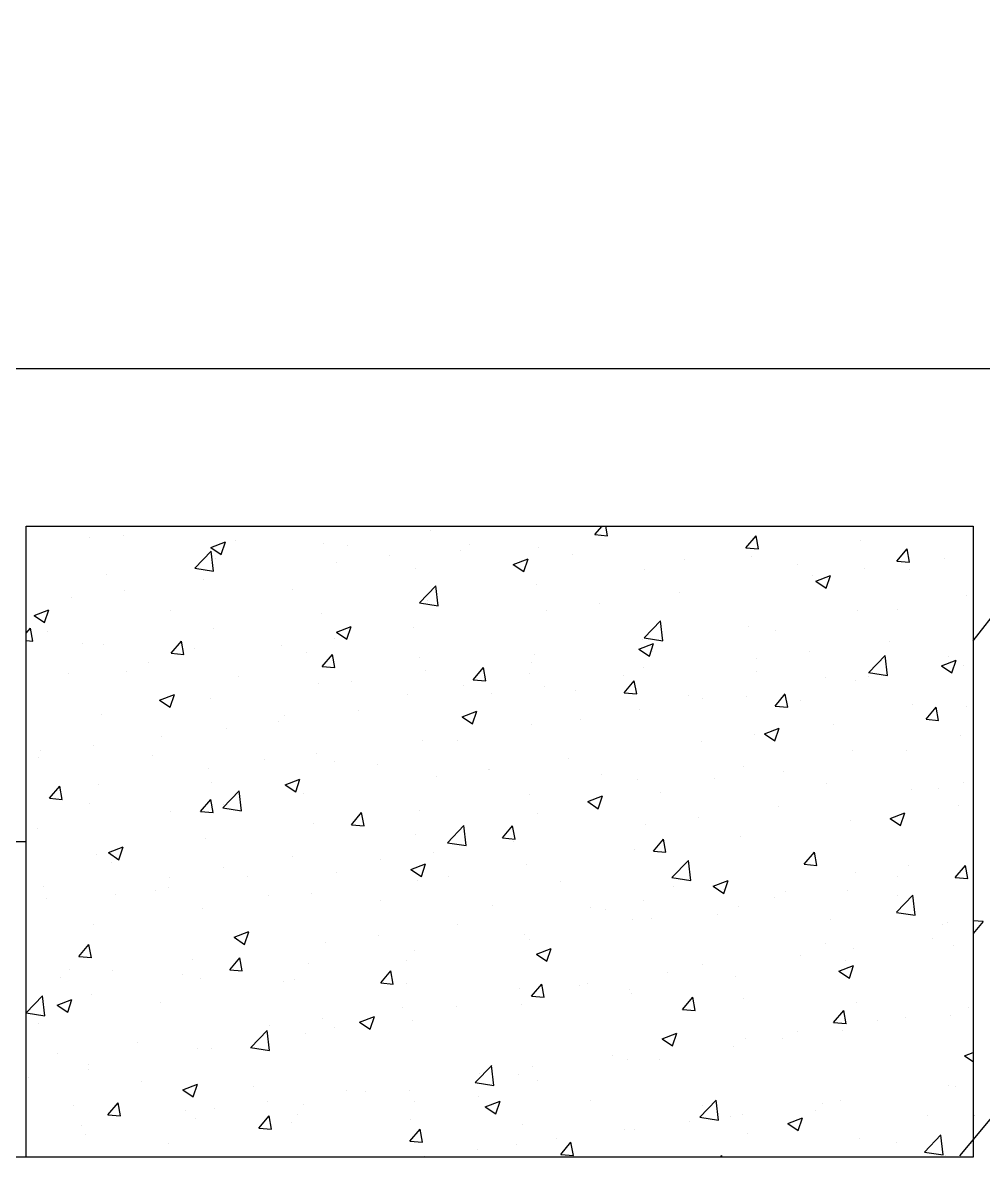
# Model space of a CAD drawing. Header units: millimetres. Extents: x 331487 to 517269, y 198509 to 399936.
# Drawn here: x 440923 to 441379, y 308609 to 309148 of the extents above; entities that cross this region are included whole.
import ezdxf

# ---------------------------------------------------------------- set-up
doc = ezdxf.new("R2010")
doc.units = ezdxf.units.MM
doc.header["$MEASUREMENT"] = 0
doc.layers.add('COLUMN', color=6, linetype='Continuous')
doc.layers.add('FOOTING', color=5, linetype='Continuous')

msp = doc.modelspace()

# ---------------------------------------------------------------- linework, layer by layer
at = {"layer": 'COLUMN'}
for p, q in [((440924.35, 308908.51), (441374.35, 308908.51)), ((440924.35, 308608.51), (440924.35, 308908.51)), ((440924.35, 308908.51), (441374.35, 308908.51)), ((440924.35, 308608.51), (440924.35, 308908.51)), ((441374.35, 308908.51), (441374.35, 308608.51)), ((441374.35, 308908.51), (441374.35, 308608.51)), ((440924.35, 308758.51), (439479.32, 308758.51)), ((440924.35, 308608.51), (439479.32, 308608.51)), ((441374.35, 308608.51), (440924.35, 308608.51)), ((441374.35, 308608.51), (440924.35, 308608.51))]:
    msp.add_line(p, q, dxfattribs=at)
at = {"layer": 'COLUMN', "color": 2, "linetype": 'Continuous'}
for p, q in [((441194.62, 308904.49), (441197.99, 308908.51)), ((441194.62, 308904.49), (441197.99, 308908.51)), ((441200.59, 308903.96), (441199.75, 308908.51)), ((441200.59, 308903.96), (441199.75, 308908.51)), ((440954.6, 308903.35), (440954.6, 308903.35)), ((440954.6, 308903.35), (440954.6, 308903.35)), ((440970.38, 308903.86), (440970.38, 308903.86)), ((440970.38, 308903.86), (440970.38, 308903.86)), ((441116.28, 308906.57), (441116.28, 308906.57)), ((441116.28, 308906.57), (441116.28, 308906.57)), ((441194.62, 308904.49), (441200.59, 308903.97)), ((441194.62, 308904.49), (441200.59, 308903.97)), ((441198.02, 308907.92), (441198.02, 308907.92)), ((441198.02, 308907.92), (441198.02, 308907.92)), ((441226.07, 308908.39), (441226.07, 308908.39)), ((441226.07, 308908.39), (441226.07, 308908.39)), ((441266.34, 308898.22), (441271.16, 308903.96)), ((441266.34, 308898.22), (441271.16, 308903.96)), ((441272.32, 308897.69), (441271.16, 308903.96)), ((441272.32, 308897.69), (441271.16, 308903.96)), ((441012.09, 308898.38), (441019.09, 308901.07)), ((441012.09, 308898.38), (441019.09, 308901.07)), ((441012.09, 308898.38), (441017.06, 308895.02)), ((441012.09, 308898.38), (441017.06, 308895.02)), ((441017.06, 308895.02), (441019.08, 308901.07)), ((441017.06, 308895.02), (441019.08, 308901.07)), ((441023.76, 308901.61), (441023.76, 308901.61)), ((441023.76, 308901.61), (441023.76, 308901.61)), ((441065.77, 308900.16), (441065.77, 308900.16)), ((441065.77, 308900.16), (441065.77, 308900.16)), ((441077.14, 308899.35), (441077.14, 308899.35)), ((441077.14, 308899.35), (441077.14, 308899.35)), ((441134.87, 308899.61), (441134.87, 308899.61)), ((441134.87, 308899.61), (441134.87, 308899.61)), ((441167.75, 308898.38), (441167.75, 308898.38)), ((441167.75, 308898.38), (441167.75, 308898.38)), ((441266.34, 308898.22), (441272.32, 308897.7)), ((441266.34, 308898.22), (441272.32, 308897.7)), ((441320.8, 308901.71), (441320.8, 308901.71)), ((441320.8, 308901.71), (441320.8, 308901.71)), ((441338.07, 308891.94), (441342.89, 308897.69)), ((441338.07, 308891.94), (441342.89, 308897.69)), ((441344.04, 308891.41), (441342.89, 308897.68)), ((441344.04, 308891.41), (441342.89, 308897.68)), ((441004.51, 308888.59), (441012.3, 308896.71)), ((441004.51, 308888.59), (441012.3, 308896.71)), ((441013.38, 308887.19), (441012.28, 308896.69)), ((441013.38, 308887.19), (441012.28, 308896.69)), ((441014.43, 308893.12), (441014.43, 308893.12)), ((441014.43, 308893.12), (441014.43, 308893.12)), ((441096.99, 308894.62), (441096.99, 308894.62)), ((441096.99, 308894.62), (441096.99, 308894.62)), ((441130.52, 308897.1), (441130.52, 308897.1)), ((441130.52, 308897.1), (441130.52, 308897.1)), ((441155.8, 308890.37), (441162.8, 308893.06)), ((441155.8, 308890.37), (441162.8, 308893.06)), ((441160.77, 308887.01), (441162.8, 308893.06)), ((441160.77, 308887.01), (441162.8, 308893.06)), ((441183.91, 308894.84), (441183.91, 308894.84)), ((441183.91, 308894.84), (441183.91, 308894.84)), ((441237.29, 308892.58), (441237.29, 308892.58)), ((441237.29, 308892.58), (441237.29, 308892.58)), ((441268.86, 308894.22), (441268.86, 308894.22)), ((441268.86, 308894.22), (441268.86, 308894.22)), ((441360.68, 308893.36), (441360.68, 308893.36)), ((441360.68, 308893.36), (441360.68, 308893.36)), ((441004.49, 308888.57), (441013.38, 308887.19)), ((441004.49, 308888.57), (441013.38, 308887.19)), ((441071.96, 308891.33), (441071.96, 308891.33)), ((441071.96, 308891.33), (441071.96, 308891.33)), ((441109.43, 308888.37), (441109.43, 308888.37)), ((441109.43, 308888.37), (441109.43, 308888.37)), ((441155.8, 308890.37), (441160.77, 308887.02)), ((441155.8, 308890.37), (441160.77, 308887.02)), ((441218.35, 308887.82), (441218.35, 308887.82)), ((441218.35, 308887.82), (441218.35, 308887.82)), ((441290.67, 308890.33), (441290.67, 308890.33)), ((441290.67, 308890.33), (441290.67, 308890.33)), ((441322.81, 308888.38), (441322.81, 308888.38)), ((441322.81, 308888.38), (441322.81, 308888.38)), ((441338.07, 308891.94), (441344.05, 308891.42)), ((441338.07, 308891.94), (441344.05, 308891.42)), ((441344.05, 308888.07), (441344.05, 308888.07)), ((441344.05, 308888.07), (441344.05, 308888.07)), ((440962.49, 308885.63), (440962.49, 308885.63)), ((440962.49, 308885.63), (440962.49, 308885.63)), ((441008.8, 308883.01), (441008.8, 308883.01)), ((441008.8, 308883.01), (441008.8, 308883.01)), ((441297.78, 308885.08), (441297.78, 308885.08)), ((441297.78, 308885.08), (441297.78, 308885.08)), ((441299.51, 308882.36), (441306.51, 308885.05)), ((441299.51, 308882.36), (441306.51, 308885.05)), ((441299.51, 308882.36), (441304.49, 308879.01)), ((441299.51, 308882.36), (441304.49, 308879.01)), ((441304.48, 308879.01), (441306.51, 308885.05)), ((441304.48, 308879.01), (441306.51, 308885.05)), ((440970.93, 308878.03), (440970.93, 308878.03)), ((440970.93, 308878.03), (440970.93, 308878.03)), ((441051.11, 308878.36), (441051.11, 308878.36)), ((441051.11, 308878.36), (441051.11, 308878.36)), ((441111.23, 308872.04), (441119.02, 308880.15)), ((441111.23, 308872.04), (441119.02, 308880.15)), ((441120.11, 308870.64), (441119, 308880.14)), ((441120.11, 308870.64), (441119, 308880.14)), ((441167.01, 308880.77), (441167.01, 308880.77)), ((441167.01, 308880.77), (441167.01, 308880.77)), ((441234.62, 308876.77), (441234.62, 308876.77)), ((441234.62, 308876.77), (441234.62, 308876.77)), ((440945.9, 308874.73), (440945.9, 308874.73)), ((440945.9, 308874.73), (440945.9, 308874.73)), ((441111.21, 308872.02), (441120.11, 308870.64)), ((441111.21, 308872.02), (441120.11, 308870.64)), ((441115.07, 308873.28), (441115.07, 308873.28)), ((441115.07, 308873.28), (441115.07, 308873.28)), ((441196.75, 308871.78), (441196.75, 308871.78)), ((441196.75, 308871.78), (441196.75, 308871.78)), ((441370.93, 308875.47), (441370.93, 308875.47)), ((441370.93, 308875.47), (441370.93, 308875.47)), ((440928.06, 308866.13), (440935.07, 308868.81)), ((440928.06, 308866.13), (440935.07, 308868.81)), ((440928.06, 308866.13), (440933.04, 308862.77)), ((440928.06, 308866.13), (440933.04, 308862.77)), ((440933.03, 308862.77), (440935.06, 308868.81)), ((440933.03, 308862.77), (440935.06, 308868.81)), ((440992.79, 308868.35), (440992.79, 308868.35)), ((440992.79, 308868.35), (440992.79, 308868.35)), ((441064.56, 308866.87), (441064.56, 308866.87)), ((441064.56, 308866.87), (441064.56, 308866.87)), ((441171.71, 308868.48), (441171.71, 308868.48)), ((441171.71, 308868.48), (441171.71, 308868.48)), ((441319.58, 308868.43), (441319.58, 308868.43)), ((441319.58, 308868.43), (441319.58, 308868.43)), ((441338.57, 308868.75), (441338.57, 308868.75)), ((441338.57, 308868.75), (441338.57, 308868.75)), ((440924.35, 308857.67), (440926.41, 308860.12)), ((440924.35, 308857.67), (440926.41, 308860.12)), ((440927.56, 308853.85), (440926.41, 308860.11)), ((440927.56, 308853.85), (440926.41, 308860.11)), ((441071.78, 308858.12), (441078.78, 308860.81)), ((441071.78, 308858.12), (441078.78, 308860.81)), ((441076.75, 308854.76), (441078.77, 308860.8)), ((441076.75, 308854.76), (441078.77, 308860.8)), ((441108.56, 308860.17), (441108.56, 308860.17)), ((441108.56, 308860.17), (441108.56, 308860.17)), ((441217.95, 308855.48), (441225.74, 308863.6)), ((441217.95, 308855.48), (441225.74, 308863.6)), ((441226.83, 308854.09), (441225.73, 308863.59)), ((441226.83, 308854.09), (441225.73, 308863.59)), ((441267.64, 308860.93), (441267.64, 308860.93)), ((441267.64, 308860.93), (441267.64, 308860.93)), ((440934.47, 308858.34), (440934.47, 308858.34)), ((440934.47, 308858.34), (440934.47, 308858.34)), ((441013.21, 308859.83), (441013.21, 308859.83)), ((441013.21, 308859.83), (441013.21, 308859.83)), ((441070.69, 308855.18), (441070.69, 308855.18)), ((441070.69, 308855.18), (441070.69, 308855.18)), ((441071.78, 308858.12), (441076.75, 308854.76)), ((441071.78, 308858.12), (441076.75, 308854.76)), ((441217.13, 308854.53), (441217.13, 308854.53)), ((441217.13, 308854.53), (441217.13, 308854.53)), ((441217.94, 308855.47), (441226.83, 308854.09)), ((441217.94, 308855.47), (441226.83, 308854.09)), ((441280.26, 308858.74), (441280.26, 308858.74)), ((441280.26, 308858.74), (441280.26, 308858.74)), ((440924.35, 308854.14), (440927.57, 308853.85)), ((440924.35, 308854.14), (440927.57, 308853.85)), ((440950.9, 308852.76), (440950.9, 308852.76)), ((440950.9, 308852.76), (440950.9, 308852.76)), ((440961.27, 308852.34), (440961.27, 308852.34)), ((440961.27, 308852.34), (440961.27, 308852.34)), ((440993.31, 308848.1), (440998.13, 308853.85)), ((440993.31, 308848.1), (440998.13, 308853.85)), ((440999.29, 308847.57), (440998.13, 308853.84)), ((440999.29, 308847.57), (440998.13, 308853.84)), ((441004.29, 308850.51), (441004.29, 308850.51)), ((441004.29, 308850.51), (441004.29, 308850.51)), ((441045.65, 308851.89), (441045.65, 308851.89)), ((441045.65, 308851.89), (441045.65, 308851.89)), ((441215.49, 308850.11), (441222.49, 308852.8)), ((441215.49, 308850.11), (441222.49, 308852.8)), ((441215.49, 308850.11), (441220.46, 308846.75)), ((441215.49, 308850.11), (441220.46, 308846.75)), ((441220.46, 308846.75), (441222.49, 308852.8)), ((441220.46, 308846.75), (441222.49, 308852.8)), ((441334.38, 308853.92), (441334.38, 308853.92)), ((441334.38, 308853.92), (441334.38, 308853.92)), ((440993.31, 308848.1), (440999.29, 308847.58)), ((440993.31, 308848.1), (440999.29, 308847.58)), ((441057.67, 308848.25), (441057.67, 308848.25)), ((441057.67, 308848.25), (441057.67, 308848.25)), ((441065.04, 308841.83), (441069.86, 308847.57)), ((441065.04, 308841.83), (441069.86, 308847.57)), ((441071.01, 308841.3), (441069.86, 308847.56)), ((441071.01, 308841.3), (441069.86, 308847.56)), ((441111.05, 308846), (441111.05, 308846)), ((441111.05, 308846), (441111.05, 308846)), ((441164.43, 308843.74), (441164.43, 308843.74)), ((441164.43, 308843.74), (441164.43, 308843.74)), ((441165.79, 308847.48), (441165.79, 308847.48)), ((441165.79, 308847.48), (441165.79, 308847.48)), ((441221.94, 308848.73), (441221.94, 308848.73)), ((441221.94, 308848.73), (441221.94, 308848.73)), ((441271.47, 308845.64), (441271.47, 308845.64)), ((441271.47, 308845.64), (441271.47, 308845.64)), ((441296.5, 308848.93), (441296.5, 308848.93)), ((441296.5, 308848.93), (441296.5, 308848.93)), ((441324.68, 308838.93), (441332.47, 308847.05)), ((441324.68, 308838.93), (441332.47, 308847.05)), ((441333.56, 308837.54), (441332.45, 308847.03)), ((441333.56, 308837.54), (441332.45, 308847.03)), ((441359.2, 308842.1), (441366.2, 308844.79)), ((441359.2, 308842.1), (441366.2, 308844.79)), ((441362.54, 308846.79), (441362.54, 308846.79)), ((441362.54, 308846.79), (441362.54, 308846.79)), ((441364.17, 308838.74), (441366.2, 308844.79)), ((441364.17, 308838.74), (441366.2, 308844.79)), ((440944.62, 308838.59), (440944.62, 308838.59)), ((440944.62, 308838.59), (440944.62, 308838.59)), ((440971.99, 308839.33), (440971.99, 308839.33)), ((440971.99, 308839.33), (440971.99, 308839.33)), ((440982.5, 308843.57), (440982.5, 308843.57)), ((440982.5, 308843.57), (440982.5, 308843.57)), ((441065.04, 308841.83), (441071.02, 308841.3)), ((441065.04, 308841.83), (441071.02, 308841.3)), ((441113.85, 308839.99), (441113.85, 308839.99)), ((441113.85, 308839.99), (441113.85, 308839.99)), ((441136.77, 308835.55), (441141.59, 308841.3)), ((441136.77, 308835.55), (441141.59, 308841.3)), ((441142.74, 308835.02), (441141.58, 308841.29)), ((441142.74, 308835.02), (441141.58, 308841.29)), ((441163.62, 308838.72), (441163.62, 308838.72)), ((441163.62, 308838.72), (441163.62, 308838.72)), ((441217.82, 308841.48), (441217.82, 308841.48)), ((441217.82, 308841.48), (441217.82, 308841.48)), ((441271.2, 308839.23), (441271.2, 308839.23)), ((441271.2, 308839.23), (441271.2, 308839.23)), ((441324.66, 308838.92), (441333.56, 308837.54)), ((441324.66, 308838.92), (441333.56, 308837.54)), ((441359.2, 308842.1), (441364.18, 308838.75)), ((441359.2, 308842.1), (441364.18, 308838.75)), ((441369.71, 308842.18), (441369.71, 308842.18)), ((441369.71, 308842.18), (441369.71, 308842.18)), ((441025.37, 308837.07), (441025.37, 308837.07)), ((441025.37, 308837.07), (441025.37, 308837.07)), ((441063.34, 308833.59), (441063.34, 308833.59)), ((441063.34, 308833.59), (441063.34, 308833.59)), ((441078.75, 308834.82), (441078.75, 308834.82)), ((441078.75, 308834.82), (441078.75, 308834.82)), ((441136.77, 308835.55), (441142.74, 308835.03)), ((441136.77, 308835.55), (441142.74, 308835.03)), ((441208.31, 308837.32), (441208.31, 308837.32)), ((441208.31, 308837.32), (441208.31, 308837.32)), ((441208.49, 308829.28), (441213.31, 308835.02)), ((441208.49, 308829.28), (441213.31, 308835.02)), ((441214.47, 308828.75), (441213.31, 308835.01)), ((441214.47, 308828.75), (441213.31, 308835.01)), ((441304.22, 308836.78), (441304.22, 308836.78)), ((441304.22, 308836.78), (441304.22, 308836.78)), ((441318.37, 308835.14), (441318.37, 308835.14)), ((441318.37, 308835.14), (441318.37, 308835.14)), ((441324.58, 308836.97), (441324.58, 308836.97)), ((441324.58, 308836.97), (441324.58, 308836.97)), ((440987.75, 308825.86), (440994.76, 308828.55)), ((440987.75, 308825.86), (440994.76, 308828.55)), ((440992.73, 308822.51), (440994.75, 308828.55)), ((440992.73, 308822.51), (440994.75, 308828.55)), ((441105.3, 308828.71), (441105.3, 308828.71)), ((441105.3, 308828.71), (441105.3, 308828.71)), ((441132.14, 308832.56), (441132.14, 308832.56)), ((441132.14, 308832.56), (441132.14, 308832.56)), ((441145.41, 308829.04), (441145.41, 308829.04)), ((441145.41, 308829.04), (441145.41, 308829.04)), ((441170.44, 308832.34), (441170.44, 308832.34)), ((441170.44, 308832.34), (441170.44, 308832.34)), ((441185.52, 308830.31), (441185.52, 308830.31)), ((441185.52, 308830.31), (441185.52, 308830.31)), ((441208.49, 308829.28), (441214.47, 308828.75)), ((441208.49, 308829.28), (441214.47, 308828.75)), ((441238.9, 308828.05), (441238.9, 308828.05)), ((441238.9, 308828.05), (441238.9, 308828.05)), ((441266.43, 308827.64), (441266.43, 308827.64)), ((441266.43, 308827.64), (441266.43, 308827.64)), ((441280.22, 308823), (441285.04, 308828.75)), ((441280.22, 308823), (441285.04, 308828.75)), ((441286.19, 308822.47), (441285.04, 308828.74)), ((441286.19, 308822.47), (441285.04, 308828.74)), ((440987.75, 308825.86), (440992.73, 308822.51)), ((440987.75, 308825.86), (440992.73, 308822.51)), ((441012, 308826.54), (441012, 308826.54)), ((441012, 308826.54), (441012, 308826.54)), ((441245.9, 308826.77), (441245.9, 308826.77)), ((441245.9, 308826.77), (441245.9, 308826.77)), ((441280.22, 308823), (441286.2, 308822.48)), ((441280.22, 308823), (441286.2, 308822.48)), ((441292.28, 308825.8), (441292.28, 308825.8)), ((441292.28, 308825.8), (441292.28, 308825.8)), ((441345.66, 308823.54), (441345.66, 308823.54)), ((441345.66, 308823.54), (441345.66, 308823.54)), ((441351.94, 308816.73), (441356.76, 308822.47)), ((441351.94, 308816.73), (441356.76, 308822.47)), ((441357.92, 308816.2), (441356.76, 308822.46)), ((441357.92, 308816.2), (441356.76, 308822.46)), ((441371.22, 308822.79), (441371.22, 308822.79)), ((441371.22, 308822.79), (441371.22, 308822.79)), ((440960.06, 308819.05), (440960.06, 308819.05)), ((440960.06, 308819.05), (440960.06, 308819.05)), ((441046.98, 308818.7), (441046.98, 308818.7)), ((441046.98, 308818.7), (441046.98, 308818.7)), ((441082.25, 308820.73), (441082.25, 308820.73)), ((441082.25, 308820.73), (441082.25, 308820.73)), ((441131.47, 308817.86), (441138.47, 308820.54)), ((441131.47, 308817.86), (441138.47, 308820.54)), ((441131.47, 308817.86), (441136.44, 308814.5)), ((441131.47, 308817.86), (441136.44, 308814.5)), ((441136.44, 308814.5), (441138.47, 308820.54)), ((441136.44, 308814.5), (441138.47, 308820.54)), ((441187.58, 308816.76), (441187.58, 308816.76)), ((441187.58, 308816.76), (441187.58, 308816.76)), ((441215.92, 308821.24), (441215.92, 308821.24)), ((441215.92, 308821.24), (441215.92, 308821.24)), ((441351.94, 308816.73), (441357.92, 308816.2)), ((441351.94, 308816.73), (441357.92, 308816.2)), ((441019.34, 308812.45), (441019.34, 308812.45)), ((441019.34, 308812.45), (441019.34, 308812.45)), ((441044.38, 308815.74), (441044.38, 308815.74)), ((441044.38, 308815.74), (441044.38, 308815.74)), ((441164.57, 308814.2), (441164.57, 308814.2)), ((441164.57, 308814.2), (441164.57, 308814.2)), ((441275.18, 308809.85), (441282.18, 308812.53)), ((441275.18, 308809.85), (441282.18, 308812.53)), ((441280.15, 308806.49), (441282.18, 308812.53)), ((441280.15, 308806.49), (441282.18, 308812.53)), ((441308.07, 308814.48), (441308.07, 308814.48)), ((441308.07, 308814.48), (441308.07, 308814.48)), ((440988.66, 308808.69), (440988.66, 308808.69)), ((440988.66, 308808.69), (440988.66, 308808.69)), ((441112.63, 308806.7), (441112.63, 308806.7)), ((441112.63, 308806.7), (441112.63, 308806.7)), ((441129.26, 308806.75), (441129.26, 308806.75)), ((441129.26, 308806.75), (441129.26, 308806.75)), ((441245.16, 308806.2), (441245.16, 308806.2)), ((441245.16, 308806.2), (441245.16, 308806.2)), ((441270.2, 308809.49), (441270.2, 308809.49)), ((441270.2, 308809.49), (441270.2, 308809.49)), ((441275.18, 308809.85), (441280.16, 308806.49)), ((441275.18, 308809.85), (441280.16, 308806.49)), ((441368.49, 308808.89), (441368.49, 308808.89)), ((441368.49, 308808.89), (441368.49, 308808.89)), ((440931.01, 308801.93), (440931.01, 308801.93)), ((440931.01, 308801.93), (440931.01, 308801.93)), ((440956.19, 308804.13), (440956.19, 308804.13)), ((440956.19, 308804.13), (440956.19, 308804.13)), ((441317.15, 308801.85), (441317.15, 308801.85)), ((441317.15, 308801.85), (441317.15, 308801.85)), ((441342.41, 308801.79), (441342.41, 308801.79)), ((441342.41, 308801.79), (441342.41, 308801.79)), ((441374.65, 308804.81), (441374.65, 308804.81)), ((440930.34, 308798.68), (440930.34, 308798.68)), ((440930.34, 308798.68), (440930.34, 308798.68)), ((440984.39, 308799.68), (440984.39, 308799.68)), ((440984.39, 308799.68), (440984.39, 308799.68)), ((441037.77, 308797.42), (441037.77, 308797.42)), ((441037.77, 308797.42), (441037.77, 308797.42)), ((441062.12, 308800.3), (441062.12, 308800.3)), ((441062.12, 308800.3), (441062.12, 308800.3)), ((441070.94, 308796.74), (441070.94, 308796.74)), ((441070.94, 308796.74), (441070.94, 308796.74)), ((441091.16, 308795.16), (441091.16, 308795.16)), ((441091.16, 308795.16), (441091.16, 308795.16)), ((441182.01, 308797.88), (441182.01, 308797.88)), ((441182.01, 308797.88), (441182.01, 308797.88)), ((441010.78, 308793.25), (441010.78, 308793.25)), ((441010.78, 308793.25), (441010.78, 308793.25)), ((441144.13, 308792.9), (441144.13, 308792.9)), ((441144.13, 308792.9), (441144.13, 308792.9)), ((441144.54, 308792.91), (441144.54, 308792.91)), ((441144.54, 308792.91), (441144.54, 308792.91)), ((441197.92, 308790.65), (441197.92, 308790.65)), ((441197.92, 308790.65), (441197.92, 308790.65)), ((441265.21, 308794.35), (441265.21, 308794.35)), ((441265.21, 308794.35), (441265.21, 308794.35)), ((441284.09, 308791.78), (441284.09, 308791.78)), ((441284.09, 308791.78), (441284.09, 308791.78)), ((440935.46, 308779.16), (440940.28, 308784.9)), ((440935.46, 308779.16), (440940.28, 308784.9)), ((440941.44, 308778.63), (440940.28, 308784.9)), ((440941.44, 308778.63), (440940.28, 308784.9)), ((440958.84, 308785.76), (440958.84, 308785.76)), ((440958.84, 308785.76), (440958.84, 308785.76)), ((441012.62, 308786.73), (441012.62, 308786.73)), ((441012.62, 308786.73), (441012.62, 308786.73)), ((441047.45, 308785.6), (441054.45, 308788.29)), ((441047.45, 308785.6), (441054.45, 308788.29)), ((441047.45, 308785.6), (441052.42, 308782.25)), ((441047.45, 308785.6), (441052.42, 308782.25)), ((441052.42, 308782.25), (441054.44, 308788.29)), ((441052.42, 308782.25), (441054.44, 308788.29)), ((441119.1, 308789.6), (441119.1, 308789.6)), ((441119.1, 308789.6), (441119.1, 308789.6)), ((441214.7, 308787.95), (441214.7, 308787.95)), ((441214.7, 308787.95), (441214.7, 308787.95)), ((441251.3, 308788.4), (441251.3, 308788.4)), ((441251.3, 308788.4), (441251.3, 308788.4)), ((441304.68, 308786.14), (441304.68, 308786.14)), ((441304.68, 308786.14), (441304.68, 308786.14)), ((441369.95, 308786.65), (441369.95, 308786.65)), ((441369.95, 308786.65), (441369.95, 308786.65)), ((440935.46, 308779.16), (440941.44, 308778.63)), ((440935.46, 308779.16), (440941.44, 308778.63)), ((441017.76, 308774.62), (441025.55, 308782.74)), ((441017.76, 308774.62), (441025.55, 308782.74)), ((441026.64, 308773.23), (441025.54, 308782.73)), ((441026.64, 308773.23), (441025.54, 308782.73)), ((441055.94, 308781.29), (441055.94, 308781.29)), ((441055.94, 308781.29), (441055.94, 308781.29)), ((441163.36, 308780.91), (441163.36, 308780.91)), ((441163.36, 308780.91), (441163.36, 308780.91)), ((441191.16, 308777.59), (441198.16, 308780.28)), ((441191.16, 308777.59), (441198.16, 308780.28)), ((441196.13, 308774.24), (441198.16, 308780.28)), ((441196.13, 308774.24), (441198.16, 308780.28)), ((441225.77, 308781.77), (441225.77, 308781.77)), ((441225.77, 308781.77), (441225.77, 308781.77)), ((441344.92, 308783.35), (441344.92, 308783.35)), ((441344.92, 308783.35), (441344.92, 308783.35)), ((441358.07, 308783.89), (441358.07, 308783.89)), ((441358.07, 308783.89), (441358.07, 308783.89)), ((440954.31, 308776.72), (440954.31, 308776.72)), ((440954.31, 308776.72), (440954.31, 308776.72)), ((441007.19, 308772.88), (441012.01, 308778.63)), ((441007.19, 308772.88), (441012.01, 308778.63)), ((441013.16, 308772.35), (441012.01, 308778.62)), ((441013.16, 308772.35), (441012.01, 308778.62)), ((441017.75, 308774.61), (441026.64, 308773.23)), ((441017.75, 308774.61), (441026.64, 308773.23)), ((441018.07, 308776.3), (441018.07, 308776.3)), ((441018.07, 308776.3), (441018.07, 308776.3)), ((441191.16, 308777.59), (441196.13, 308774.24)), ((441191.16, 308777.59), (441196.13, 308774.24)), ((441281.76, 308775.04), (441281.76, 308775.04)), ((441281.76, 308775.04), (441281.76, 308775.04)), ((441367.28, 308775.6), (441367.28, 308775.6)), ((441367.28, 308775.6), (441367.28, 308775.6)), ((440993.04, 308773), (440993.04, 308773)), ((440993.04, 308773), (440993.04, 308773)), ((441007.19, 308772.88), (441013.17, 308772.36)), ((441007.19, 308772.88), (441013.17, 308772.36)), ((441078.91, 308766.61), (441083.74, 308772.35)), ((441078.91, 308766.61), (441083.74, 308772.35)), ((441084.89, 308766.08), (441083.73, 308772.34)), ((441084.89, 308766.08), (441083.73, 308772.34)), ((441111.42, 308773.41), (441111.42, 308773.41)), ((441111.42, 308773.41), (441111.42, 308773.41)), ((441167.45, 308771.76), (441167.45, 308771.76)), ((441167.45, 308771.76), (441167.45, 308771.76)), ((441243.89, 308770.05), (441243.89, 308770.05)), ((441243.89, 308770.05), (441243.89, 308770.05)), ((441315.93, 308768.56), (441315.93, 308768.56)), ((441315.93, 308768.56), (441315.93, 308768.56)), ((441334.87, 308769.59), (441341.87, 308772.27)), ((441334.87, 308769.59), (441341.87, 308772.27)), ((441334.87, 308769.59), (441339.85, 308766.23)), ((441334.87, 308769.59), (441339.85, 308766.23)), ((441339.84, 308766.23), (441341.87, 308772.27)), ((441339.84, 308766.23), (441341.87, 308772.27)), ((440929.88, 308764.69), (440929.88, 308764.69)), ((440929.88, 308764.69), (440929.88, 308764.69)), ((441060.91, 308767.01), (441060.91, 308767.01)), ((441060.91, 308767.01), (441060.91, 308767.01)), ((441078.92, 308766.61), (441084.89, 308766.08)), ((441078.92, 308766.61), (441084.89, 308766.08)), ((441124.49, 308758.07), (441132.28, 308766.19)), ((441124.49, 308758.07), (441132.28, 308766.19)), ((441133.37, 308756.68), (441132.26, 308766.17)), ((441133.37, 308756.68), (441132.26, 308766.17)), ((441150.64, 308760.33), (441155.46, 308766.08)), ((441150.64, 308760.33), (441155.46, 308766.08)), ((441156.62, 308759.8), (441155.46, 308766.07)), ((441156.62, 308759.8), (441155.46, 308766.07)), ((441218.85, 308766.76), (441218.85, 308766.76)), ((441218.85, 308766.76), (441218.85, 308766.76)), ((441009.56, 308759.97), (441009.56, 308759.97)), ((441009.56, 308759.97), (441009.56, 308759.97)), ((441109.13, 308761.74), (441109.13, 308761.74)), ((441109.13, 308761.74), (441109.13, 308761.74)), ((441124.47, 308758.06), (441133.37, 308756.68)), ((441124.47, 308758.06), (441133.37, 308756.68)), ((441150.64, 308760.33), (441156.62, 308759.81)), ((441150.64, 308760.33), (441156.62, 308759.81)), ((441155.7, 308758.44), (441155.7, 308758.44)), ((441155.7, 308758.44), (441155.7, 308758.44)), ((441222.37, 308754.06), (441227.19, 308759.8)), ((441222.37, 308754.06), (441227.19, 308759.8)), ((441228.34, 308753.53), (441227.19, 308759.79)), ((441228.34, 308753.53), (441227.19, 308759.79)), ((441264, 308761.06), (441264, 308761.06)), ((441264, 308761.06), (441264, 308761.06)), ((440957.63, 308752.47), (440957.63, 308752.47)), ((440957.63, 308752.47), (440957.63, 308752.47)), ((440963.42, 308753.35), (440970.43, 308756.04)), ((440963.42, 308753.35), (440970.43, 308756.04)), ((440963.42, 308753.35), (440968.4, 308749.99)), ((440963.42, 308753.35), (440968.4, 308749.99)), ((440968.39, 308749.99), (440970.42, 308756.04)), ((440968.39, 308749.99), (440970.42, 308756.04)), ((441117.83, 308753.46), (441117.83, 308753.46)), ((441117.83, 308753.46), (441117.83, 308753.46)), ((441213.49, 308754.66), (441213.49, 308754.66)), ((441213.49, 308754.66), (441213.49, 308754.66)), ((441222.37, 308754.06), (441228.34, 308753.53)), ((441222.37, 308754.06), (441228.34, 308753.53)), ((441294.09, 308747.78), (441298.91, 308753.53)), ((441294.09, 308747.78), (441298.91, 308753.53)), ((441300.07, 308747.25), (441298.91, 308753.52)), ((441300.07, 308747.25), (441298.91, 308753.52)), ((440964.92, 308748.58), (440964.92, 308748.58)), ((440964.92, 308748.58), (440964.92, 308748.58)), ((441050.82, 308751.73), (441050.82, 308751.73)), ((441050.82, 308751.73), (441050.82, 308751.73)), ((441092.79, 308750.16), (441092.79, 308750.16)), ((441092.79, 308750.16), (441092.79, 308750.16)), ((441107.14, 308745.34), (441114.14, 308748.03)), ((441107.14, 308745.34), (441114.14, 308748.03)), ((441112.11, 308741.98), (441114.13, 308748.03)), ((441112.11, 308741.98), (441114.13, 308748.03)), ((441162.14, 308747.62), (441162.14, 308747.62)), ((441162.14, 308747.62), (441162.14, 308747.62)), ((441231.21, 308741.52), (441239, 308749.64)), ((441231.21, 308741.52), (441239, 308749.64)), ((441240.09, 308740.13), (441238.99, 308749.62)), ((441240.09, 308740.13), (441238.99, 308749.62)), ((441294.09, 308747.78), (441300.07, 308747.26)), ((441294.09, 308747.78), (441300.07, 308747.26)), ((441343.64, 308747.21), (441343.64, 308747.21)), ((441343.64, 308747.21), (441343.64, 308747.21)), ((441365.82, 308741.51), (441370.64, 308747.25)), ((441365.82, 308741.51), (441370.64, 308747.25)), ((441371.79, 308740.98), (441370.64, 308747.24)), ((441371.79, 308740.98), (441370.64, 308747.24)), ((440992.5, 308741.72), (440992.5, 308741.72)), ((440992.5, 308741.72), (440992.5, 308741.72)), ((441018.3, 308746.32), (441018.3, 308746.32)), ((441018.3, 308746.32), (441018.3, 308746.32)), ((441029.64, 308741.85), (441029.64, 308741.85)), ((441029.64, 308741.85), (441029.64, 308741.85)), ((441071.68, 308744.07), (441071.68, 308744.07)), ((441071.68, 308744.07), (441071.68, 308744.07)), ((441107.14, 308745.34), (441112.11, 308741.99)), ((441107.14, 308745.34), (441112.11, 308741.99)), ((441125.06, 308741.81), (441125.06, 308741.81)), ((441125.06, 308741.81), (441125.06, 308741.81)), ((441231.2, 308741.5), (441240.09, 308740.12)), ((441231.2, 308741.5), (441240.09, 308740.12)), ((441318.61, 308743.91), (441318.61, 308743.91)), ((441318.61, 308743.91), (441318.61, 308743.91)), ((441338.28, 308742.12), (441338.28, 308742.12)), ((441338.28, 308742.12), (441338.28, 308742.12)), ((441365.82, 308741.51), (441371.8, 308740.98)), ((441365.82, 308741.51), (441371.8, 308740.98)), ((441366.06, 308742.31), (441366.06, 308742.31)), ((441366.06, 308742.31), (441366.06, 308742.31)), ((440932.62, 308737.4), (440932.62, 308737.4)), ((440932.62, 308737.4), (440932.62, 308737.4)), ((440991.76, 308736.86), (440991.76, 308736.86)), ((440991.76, 308736.86), (440991.76, 308736.86)), ((441110.2, 308740.12), (441110.2, 308740.12)), ((441110.2, 308740.12), (441110.2, 308740.12)), ((441178.45, 308739.55), (441178.45, 308739.55)), ((441178.45, 308739.55), (441178.45, 308739.55)), ((441231.83, 308737.3), (441231.83, 308737.3)), ((441231.83, 308737.3), (441231.83, 308737.3)), ((441250.85, 308737.33), (441257.85, 308740.02)), ((441250.85, 308737.33), (441257.85, 308740.02)), ((441250.85, 308737.33), (441255.82, 308733.98)), ((441250.85, 308737.33), (441255.82, 308733.98)), ((441255.82, 308733.98), (441257.85, 308740.02)), ((441255.82, 308733.98), (441257.85, 308740.02)), ((440934.18, 308731.71), (440934.18, 308731.71)), ((440934.18, 308731.71), (440934.18, 308731.71)), ((440966.73, 308733.56), (440966.73, 308733.56)), ((440966.73, 308733.56), (440966.73, 308733.56)), ((440986, 308735.14), (440986, 308735.14)), ((440986, 308735.14), (440986, 308735.14)), ((441039.39, 308732.89), (441039.39, 308732.89)), ((441039.39, 308732.89), (441039.39, 308732.89)), ((441059.69, 308733.72), (441059.69, 308733.72)), ((441059.69, 308733.72), (441059.69, 308733.72)), ((441092.77, 308730.63), (441092.77, 308730.63)), ((441092.77, 308730.63), (441092.77, 308730.63)), ((441217.58, 308730.61), (441217.58, 308730.61)), ((441217.58, 308730.61), (441217.58, 308730.61)), ((441255.46, 308735.6), (441255.46, 308735.6)), ((441255.46, 308735.6), (441255.46, 308735.6)), ((441279.96, 308732.11), (441279.96, 308732.11)), ((441279.96, 308732.11), (441279.96, 308732.11)), ((441285.21, 308735.04), (441285.21, 308735.04)), ((441285.21, 308735.04), (441285.21, 308735.04)), ((441314.72, 308735.27), (441314.72, 308735.27)), ((441314.72, 308735.27), (441314.72, 308735.27)), ((441337.94, 308724.97), (441345.73, 308733.09)), ((441337.94, 308724.97), (441345.73, 308733.09)), ((441338.59, 308732.79), (441338.59, 308732.79)), ((441338.59, 308732.79), (441338.59, 308732.79)), ((441346.81, 308723.57), (441345.71, 308733.07)), ((441346.81, 308723.57), (441345.71, 308733.07)), ((441008.35, 308726.68), (441008.35, 308726.68)), ((441008.35, 308726.68), (441008.35, 308726.68)), ((441146.15, 308728.38), (441146.15, 308728.38)), ((441146.15, 308728.38), (441146.15, 308728.38)), ((441192.55, 308727.31), (441192.55, 308727.31)), ((441192.55, 308727.31), (441192.55, 308727.31)), ((441199.53, 308726.12), (441199.53, 308726.12)), ((441199.53, 308726.12), (441199.53, 308726.12)), ((441262.78, 308727.77), (441262.78, 308727.77)), ((441262.78, 308727.77), (441262.78, 308727.77)), ((441212.27, 308721.37), (441212.27, 308721.37)), ((441212.27, 308721.37), (441212.27, 308721.37)), ((441221.64, 308722.1), (441221.64, 308722.1)), ((441221.64, 308722.1), (441221.64, 308722.1)), ((441252.91, 308723.87), (441252.91, 308723.87)), ((441252.91, 308723.87), (441252.91, 308723.87)), ((441306.3, 308721.61), (441306.3, 308721.61)), ((441306.3, 308721.61), (441306.3, 308721.61)), ((441337.92, 308724.95), (441346.81, 308723.57)), ((441337.92, 308724.95), (441346.81, 308723.57)), ((441362.24, 308720.16), (441362.24, 308720.16)), ((441362.24, 308720.16), (441362.24, 308720.16)), ((441379.06, 308720.54), (441374.35, 308720.95)), ((441379.06, 308720.54), (441374.35, 308714.92)), ((440956.41, 308719.18), (440956.41, 308719.18)), ((440956.41, 308719.18), (440956.41, 308719.18)), ((441023.11, 308713.09), (441030.12, 308715.78)), ((441023.11, 308713.09), (441030.12, 308715.78)), ((441028.08, 308709.73), (441030.11, 308715.77)), ((441028.08, 308709.73), (441030.11, 308715.77)), ((441129.39, 308719), (441129.39, 308719)), ((441129.39, 308719), (441129.39, 308719)), ((441160.93, 308714.33), (441160.93, 308714.33)), ((441160.93, 308714.33), (441160.93, 308714.33)), ((441359.68, 308719.36), (441359.68, 308719.36)), ((441359.68, 308719.36), (441359.68, 308719.36)), ((440949.34, 308703.94), (440954.16, 308709.68)), ((440949.34, 308703.94), (440954.16, 308709.68)), ((440955.31, 308703.41), (440954.16, 308709.68)), ((440955.31, 308703.41), (440954.16, 308709.68)), ((441023.11, 308713.09), (441028.09, 308709.73)), ((441023.11, 308713.09), (441028.09, 308709.73)), ((441066.49, 308710.72), (441066.49, 308710.72)), ((441066.49, 308710.72), (441066.49, 308710.72)), ((441091.52, 308714.01), (441091.52, 308714.01)), ((441091.52, 308714.01), (441091.52, 308714.01)), ((441163.32, 308712.09), (441163.32, 308712.09)), ((441163.32, 308712.09), (441163.32, 308712.09)), ((441303.92, 308710.15), (441303.92, 308710.15)), ((441303.92, 308710.15), (441303.92, 308710.15)), ((441355.21, 308712.75), (441355.21, 308712.75)), ((441355.21, 308712.75), (441355.21, 308712.75)), ((441364.85, 308709.02), (441364.85, 308709.02)), ((441364.85, 308709.02), (441364.85, 308709.02)), ((440949.34, 308703.94), (440955.32, 308703.42)), ((440949.34, 308703.94), (440955.32, 308703.42)), ((441108.99, 308706.83), (441108.99, 308706.83)), ((441108.99, 308706.83), (441108.99, 308706.83)), ((441166.83, 308705.08), (441173.83, 308707.77)), ((441166.83, 308705.08), (441173.83, 308707.77)), ((441166.83, 308705.08), (441171.8, 308701.72)), ((441166.83, 308705.08), (441171.8, 308701.72)), ((441171.8, 308701.72), (441173.82, 308707.77)), ((441171.8, 308701.72), (441173.82, 308707.77)), ((441292.3, 308704.47), (441292.3, 308704.47)), ((441292.3, 308704.47), (441292.3, 308704.47)), ((441317.34, 308707.77), (441317.34, 308707.77)), ((441317.34, 308707.77), (441317.34, 308707.77)), ((441003.33, 308702.4), (441003.33, 308702.4)), ((441003.33, 308702.4), (441003.33, 308702.4)), ((441021.06, 308697.66), (441025.88, 308703.41)), ((441021.06, 308697.66), (441025.88, 308703.41)), ((441027.04, 308697.13), (441025.88, 308703.4)), ((441027.04, 308697.13), (441025.88, 308703.4)), ((441058.48, 308700.43), (441058.48, 308700.43)), ((441058.48, 308700.43), (441058.48, 308700.43)), ((441105.01, 308702.08), (441105.01, 308702.08)), ((441105.01, 308702.08), (441105.01, 308702.08)), ((441245.6, 308700.14), (441245.6, 308700.14)), ((441245.6, 308700.14), (441245.6, 308700.14)), ((441310.54, 308697.07), (441317.54, 308699.76)), ((441310.54, 308697.07), (441317.54, 308699.76)), ((441313.5, 308701.98), (441313.5, 308701.98)), ((441313.5, 308701.98), (441313.5, 308701.98)), ((441315.51, 308693.71), (441317.54, 308699.76)), ((441315.51, 308693.71), (441317.54, 308699.76)), ((440940.42, 308694.12), (440940.42, 308694.12)), ((440940.42, 308694.12), (440940.42, 308694.12)), ((440945.02, 308697.75), (440945.02, 308697.75)), ((440945.02, 308697.75), (440945.02, 308697.75)), ((440965.46, 308697.42), (440965.46, 308697.42)), ((440965.46, 308697.42), (440965.46, 308697.42)), ((440998.41, 308695.49), (440998.41, 308695.49)), ((440998.41, 308695.49), (440998.41, 308695.49)), ((441007.13, 308693.39), (441007.13, 308693.39)), ((441007.13, 308693.39), (441007.13, 308693.39)), ((441021.06, 308697.66), (441027.04, 308697.14)), ((441021.06, 308697.66), (441027.04, 308697.14)), ((441051.79, 308693.23), (441051.79, 308693.23)), ((441051.79, 308693.23), (441051.79, 308693.23)), ((441092.79, 308691.39), (441097.61, 308697.13)), ((441092.79, 308691.39), (441097.61, 308697.13)), ((441098.76, 308690.86), (441097.61, 308697.13)), ((441098.76, 308690.86), (441097.61, 308697.13)), ((441229.15, 308696.16), (441229.15, 308696.16)), ((441229.15, 308696.16), (441229.15, 308696.16)), ((441261.56, 308694.48), (441261.56, 308694.48)), ((441261.56, 308694.48), (441261.56, 308694.48)), ((441310.54, 308697.07), (441315.51, 308693.72)), ((441310.54, 308697.07), (441315.51, 308693.72)), ((441046.69, 308692.07), (441046.69, 308692.07)), ((441046.69, 308692.07), (441046.69, 308692.07)), ((441092.79, 308691.39), (441098.77, 308690.86)), ((441092.79, 308691.39), (441098.77, 308690.86)), ((441105.17, 308690.98), (441105.17, 308690.98)), ((441105.17, 308690.98), (441105.17, 308690.98)), ((441158.55, 308688.72), (441158.55, 308688.72)), ((441158.55, 308688.72), (441158.55, 308688.72)), ((441164.52, 308685.11), (441169.34, 308690.86)), ((441164.52, 308685.11), (441169.34, 308690.86)), ((441166.24, 308687.87), (441166.24, 308687.87)), ((441166.24, 308687.87), (441166.24, 308687.87)), ((441170.49, 308684.58), (441169.33, 308690.85)), ((441170.49, 308684.58), (441169.33, 308690.85)), ((441187.29, 308690.13), (441187.29, 308690.13)), ((441187.29, 308690.13), (441187.29, 308690.13)), ((441191.28, 308691.17), (441191.28, 308691.17)), ((441191.28, 308691.17), (441191.28, 308691.17)), ((441211.05, 308688.08), (441211.05, 308688.08)), ((441211.05, 308688.08), (441211.05, 308688.08)), ((440924.35, 308677.26), (440932.09, 308685.33)), ((440924.35, 308677.26), (440932.09, 308685.33)), ((440933.18, 308675.82), (440932.07, 308685.31)), ((440933.18, 308675.82), (440932.07, 308685.31)), ((440939.09, 308680.83), (440946.09, 308683.52)), ((440939.09, 308680.83), (440946.09, 308683.52)), ((440944.06, 308677.48), (440946.09, 308683.52)), ((440944.06, 308677.48), (440946.09, 308683.52)), ((440955.19, 308685.89), (440955.19, 308685.89)), ((440955.19, 308685.89), (440955.19, 308685.89)), ((440988.37, 308682.06), (440988.37, 308682.06)), ((440988.37, 308682.06), (440988.37, 308682.06)), ((441164.52, 308685.11), (441170.49, 308684.59)), ((441164.52, 308685.11), (441170.49, 308684.59)), ((441211.93, 308686.47), (441211.93, 308686.47)), ((441211.93, 308686.47), (441211.93, 308686.47)), ((441236.24, 308678.84), (441241.06, 308684.58)), ((441236.24, 308678.84), (441241.06, 308684.58)), ((441242.22, 308678.31), (441241.06, 308684.58)), ((441242.22, 308678.31), (441241.06, 308684.58)), ((441265.32, 308684.21), (441265.32, 308684.21)), ((441265.32, 308684.21), (441265.32, 308684.21)), ((441318.7, 308681.96), (441318.7, 308681.96)), ((441318.7, 308681.96), (441318.7, 308681.96)), ((440924.35, 308677.19), (440933.18, 308675.82)), ((440924.35, 308677.19), (440933.18, 308675.82)), ((440939.09, 308680.83), (440944.07, 308677.48)), ((440939.09, 308680.83), (440944.07, 308677.48)), ((441103.09, 308679.56), (441103.09, 308679.56)), ((441103.09, 308679.56), (441103.09, 308679.56)), ((441128.97, 308680.12), (441128.97, 308680.12)), ((441128.97, 308680.12), (441128.97, 308680.12)), ((441159.71, 308681.04), (441159.71, 308681.04)), ((441159.71, 308681.04), (441159.71, 308681.04)), ((441236.24, 308678.84), (441242.22, 308678.31)), ((441236.24, 308678.84), (441242.22, 308678.31)), ((441307.97, 308672.56), (441312.79, 308678.31)), ((441307.97, 308672.56), (441312.79, 308678.31)), ((441313.94, 308672.03), (441312.79, 308678.3)), ((441313.94, 308672.03), (441312.79, 308678.3)), ((441372.08, 308679.7), (441372.08, 308679.7)), ((441372.08, 308679.7), (441372.08, 308679.7)), ((440930.05, 308672.05), (440930.05, 308672.05)), ((440930.05, 308672.05), (440930.05, 308672.05)), ((441040.18, 308671.28), (441040.18, 308671.28)), ((441040.18, 308671.28), (441040.18, 308671.28)), ((441065.21, 308674.57), (441065.21, 308674.57)), ((441065.21, 308674.57), (441065.21, 308674.57)), ((441082.8, 308672.83), (441089.81, 308675.51)), ((441082.8, 308672.83), (441089.81, 308675.51)), ((441082.8, 308672.83), (441087.78, 308669.47)), ((441082.8, 308672.83), (441087.78, 308669.47)), ((441087.77, 308669.47), (441089.8, 308675.51)), ((441087.77, 308669.47), (441089.8, 308675.51)), ((441107.77, 308673.54), (441107.77, 308673.54)), ((441107.77, 308673.54), (441107.77, 308673.54)), ((441307.97, 308672.56), (441313.95, 308672.04)), ((441307.97, 308672.56), (441313.95, 308672.04)), ((441328.9, 308673.31), (441328.9, 308673.31)), ((441328.9, 308673.31), (441328.9, 308673.31)), ((441342.11, 308675.16), (441342.11, 308675.16)), ((441342.11, 308675.16), (441342.11, 308675.16)), ((441363.63, 308675.73), (441363.63, 308675.73)), ((441363.63, 308675.73), (441363.63, 308675.73)), ((441031.02, 308660.66), (441038.81, 308668.78)), ((441031.02, 308660.66), (441038.81, 308668.78)), ((441039.9, 308659.27), (441038.8, 308668.76)), ((441039.9, 308659.27), (441038.8, 308668.76)), ((441057.26, 308667.14), (441057.26, 308667.14)), ((441057.26, 308667.14), (441057.26, 308667.14)), ((441070.65, 308670.11), (441070.65, 308670.11)), ((441070.65, 308670.11), (441070.65, 308670.11)), ((441226.52, 308664.82), (441233.52, 308667.5)), ((441226.52, 308664.82), (441233.52, 308667.5)), ((441231.49, 308661.46), (441233.52, 308667.5)), ((441231.49, 308661.46), (441233.52, 308667.5)), ((441291.03, 308668.32), (441291.03, 308668.32)), ((441291.03, 308668.32), (441291.03, 308668.32)), ((441312.29, 308668.69), (441312.29, 308668.69)), ((441312.29, 308668.69), (441312.29, 308668.69)), ((440977.02, 308662.96), (440977.02, 308662.96)), ((440977.02, 308662.96), (440977.02, 308662.96)), ((441031.01, 308660.64), (441039.9, 308659.26)), ((441031.01, 308660.64), (441039.9, 308659.26)), ((441226.52, 308664.82), (441231.49, 308661.46)), ((441226.52, 308664.82), (441231.49, 308661.46)), ((441260.35, 308661.19), (441260.35, 308661.19)), ((441260.35, 308661.19), (441260.35, 308661.19)), ((441266, 308665.03), (441266, 308665.03)), ((441266, 308665.03), (441266, 308665.03)), ((441283.79, 308665.15), (441283.79, 308665.15)), ((441283.79, 308665.15), (441283.79, 308665.15)), ((440939.15, 308657.98), (440939.15, 308657.98)), ((440939.15, 308657.98), (440939.15, 308657.98)), ((441005.92, 308660.1), (441005.92, 308660.1)), ((441005.92, 308660.1), (441005.92, 308660.1)), ((441012.33, 308660.1), (441012.33, 308660.1)), ((441012.33, 308660.1), (441012.33, 308660.1)), ((441202.84, 308656.71), (441202.84, 308656.71)), ((441202.84, 308656.71), (441202.84, 308656.71)), ((441225.48, 308655.14), (441225.48, 308655.14)), ((441225.48, 308655.14), (441225.48, 308655.14)), ((441370.23, 308656.81), (441374.35, 308658.39)), ((441370.23, 308656.81), (441374.35, 308658.39)), ((441370.23, 308656.81), (441374.35, 308654.03)), ((441370.23, 308656.81), (441374.35, 308654.03)), ((440953.98, 308652.6), (440953.98, 308652.6)), ((440953.98, 308652.6), (440953.98, 308652.6)), ((440954.01, 308650.09), (440954.01, 308650.09)), ((440954.01, 308650.09), (440954.01, 308650.09)), ((441137.75, 308644.11), (441145.54, 308652.23)), ((441137.75, 308644.11), (441145.54, 308652.23)), ((441146.62, 308642.71), (441145.52, 308652.21)), ((441146.62, 308642.71), (441145.52, 308652.21)), ((441164.97, 308651.73), (441164.97, 308651.73)), ((441164.97, 308651.73), (441164.97, 308651.73)), ((441209.84, 308654.79), (441209.84, 308654.79)), ((441209.84, 308654.79), (441209.84, 308654.79)), ((440925.55, 308646.65), (440925.55, 308646.65)), ((440925.55, 308646.65), (440925.55, 308646.65)), ((440978.93, 308644.39), (440978.93, 308644.39)), ((440978.93, 308644.39), (440978.93, 308644.39)), ((441139.93, 308648.43), (441139.93, 308648.43)), ((441139.93, 308648.43), (441139.93, 308648.43)), ((441158.49, 308647.75), (441158.49, 308647.75)), ((441158.49, 308647.75), (441158.49, 308647.75)), ((441167.16, 308645.13), (441167.16, 308645.13)), ((441167.16, 308645.13), (441167.16, 308645.13)), ((440998.78, 308640.57), (441005.78, 308643.26)), ((440998.78, 308640.57), (441005.78, 308643.26)), ((440998.78, 308640.57), (441003.76, 308637.22)), ((440998.78, 308640.57), (441003.76, 308637.22)), ((441003.75, 308637.22), (441005.78, 308643.26)), ((441003.75, 308637.22), (441005.78, 308643.26)), ((441032.31, 308642.14), (441032.31, 308642.14)), ((441032.31, 308642.14), (441032.31, 308642.14)), ((441076.78, 308640.12), (441076.78, 308640.12)), ((441076.78, 308640.12), (441076.78, 308640.12)), ((441085.7, 308639.88), (441085.7, 308639.88)), ((441085.7, 308639.88), (441085.7, 308639.88)), ((441106.55, 308640.25), (441106.55, 308640.25)), ((441106.55, 308640.25), (441106.55, 308640.25)), ((441137.73, 308644.09), (441146.62, 308642.71)), ((441137.73, 308644.09), (441146.62, 308642.71)), ((441362.41, 308642.44), (441362.41, 308642.44)), ((441362.41, 308642.44), (441362.41, 308642.44)), ((441365.75, 308642.18), (441365.75, 308642.18)), ((441365.75, 308642.18), (441365.75, 308642.18)), ((440963.21, 308628.72), (440968.03, 308634.46)), ((440963.21, 308628.72), (440968.03, 308634.46)), ((440969.19, 308628.19), (440968.03, 308634.46)), ((440969.19, 308628.19), (440968.03, 308634.46)), ((441038.91, 308635.13), (441038.91, 308635.13)), ((441038.91, 308635.13), (441038.91, 308635.13)), ((441056.04, 308633.85), (441056.04, 308633.85)), ((441056.04, 308633.85), (441056.04, 308633.85)), ((441108.84, 308635.12), (441108.84, 308635.12)), ((441108.84, 308635.12), (441108.84, 308635.12)), ((441139.08, 308637.62), (441139.08, 308637.62)), ((441139.08, 308637.62), (441139.08, 308637.62)), ((441142.5, 308632.56), (441149.5, 308635.25)), ((441142.5, 308632.56), (441149.5, 308635.25)), ((441147.47, 308629.21), (441149.49, 308635.25)), ((441147.47, 308629.21), (441149.49, 308635.25)), ((441192.46, 308635.37), (441192.46, 308635.37)), ((441192.46, 308635.37), (441192.46, 308635.37)), ((441244.47, 308627.56), (441252.26, 308635.67)), ((441244.47, 308627.56), (441252.26, 308635.67)), ((441253.35, 308626.16), (441252.24, 308635.66)), ((441253.35, 308626.16), (441252.24, 308635.66)), ((441302.6, 308633.87), (441302.6, 308633.87)), ((441302.6, 308633.87), (441302.6, 308633.87)), ((441311.07, 308635.4), (441311.07, 308635.4)), ((441311.07, 308635.4), (441311.07, 308635.4)), ((440946.63, 308633.21), (440946.63, 308633.21)), ((440946.63, 308633.21), (440946.63, 308633.21)), ((440963.21, 308628.72), (440969.19, 308628.2)), ((440963.21, 308628.72), (440969.19, 308628.2)), ((441000.02, 308630.96), (441000.02, 308630.96)), ((441000.02, 308630.96), (441000.02, 308630.96)), ((441013.87, 308631.84), (441013.87, 308631.84)), ((441013.87, 308631.84), (441013.87, 308631.84)), ((441034.94, 308622.44), (441039.76, 308628.19)), ((441034.94, 308622.44), (441039.76, 308628.19)), ((441040.91, 308621.91), (441039.76, 308628.18)), ((441040.91, 308621.91), (441039.76, 308628.18)), ((441053.4, 308628.7), (441053.4, 308628.7)), ((441053.4, 308628.7), (441053.4, 308628.7)), ((441142.5, 308632.56), (441147.47, 308629.21)), ((441142.5, 308632.56), (441147.47, 308629.21)), ((441245.84, 308633.11), (441245.84, 308633.11)), ((441245.84, 308633.11), (441245.84, 308633.11)), ((441264.72, 308628.88), (441264.72, 308628.88)), ((441264.72, 308628.88), (441264.72, 308628.88)), ((441299.23, 308630.86), (441299.23, 308630.86)), ((441299.23, 308630.86), (441299.23, 308630.86)), ((441352.61, 308628.6), (441352.61, 308628.6)), ((441352.61, 308628.6), (441352.61, 308628.6)), ((441374.64, 308628.56), (441374.35, 308628.76)), ((441374.64, 308628.56), (441374.35, 308628.45)), ((440950.72, 308623.52), (440950.72, 308623.52)), ((440950.72, 308623.52), (440950.72, 308623.52)), ((441004.7, 308626.81), (441004.7, 308626.81)), ((441004.7, 308626.81), (441004.7, 308626.81)), ((441050.52, 308625.11), (441050.52, 308625.11)), ((441050.52, 308625.11), (441050.52, 308625.11)), ((441106.78, 308626.45), (441106.78, 308626.45)), ((441106.78, 308626.45), (441106.78, 308626.45)), ((441160.16, 308624.19), (441160.16, 308624.19)), ((441160.16, 308624.19), (441160.16, 308624.19)), ((441239.69, 308625.59), (441239.69, 308625.59)), ((441239.69, 308625.59), (441239.69, 308625.59)), ((441244.45, 308627.54), (441253.35, 308626.16)), ((441244.45, 308627.54), (441253.35, 308626.16)), ((441259.13, 308627.9), (441259.13, 308627.9)), ((441259.13, 308627.9), (441259.13, 308627.9)), ((441286.21, 308624.56), (441293.21, 308627.24)), ((441286.21, 308624.56), (441293.21, 308627.24)), ((441286.21, 308624.56), (441291.18, 308621.2)), ((441286.21, 308624.56), (441291.18, 308621.2)), ((441291.18, 308621.2), (441293.21, 308627.24)), ((441291.18, 308621.2), (441293.21, 308627.24)), ((440952.76, 308619.31), (440952.76, 308619.31)), ((440952.76, 308619.31), (440952.76, 308619.31)), ((441034.94, 308622.44), (441040.92, 308621.92)), ((441034.94, 308622.44), (441040.92, 308621.92)), ((441106.67, 308616.17), (441111.49, 308621.91)), ((441106.67, 308616.17), (441111.49, 308621.91)), ((441112.64, 308615.64), (441111.48, 308621.91)), ((441112.64, 308615.64), (441111.48, 308621.91)), ((441176.53, 308617.27), (441176.53, 308617.27)), ((441176.53, 308617.27), (441176.53, 308617.27)), ((441208.62, 308621.5), (441208.62, 308621.5)), ((441208.62, 308621.5), (441208.62, 308621.5)), ((441213.55, 308621.94), (441213.55, 308621.94)), ((441213.55, 308621.94), (441213.55, 308621.94)), ((441266.93, 308619.68), (441266.93, 308619.68)), ((441266.93, 308619.68), (441266.93, 308619.68)), ((441320.31, 308617.43), (441320.31, 308617.43)), ((441320.31, 308617.43), (441320.31, 308617.43)), ((441351.19, 308611), (441358.98, 308619.12)), ((441351.19, 308611), (441358.98, 308619.12)), ((441360.07, 308609.61), (441358.97, 308619.11)), ((441360.07, 308609.61), (441358.97, 308619.11)), ((440992.2, 308615.09), (440992.2, 308615.09)), ((440992.2, 308615.09), (440992.2, 308615.09)), ((441106.67, 308616.17), (441112.64, 308615.65)), ((441106.67, 308616.17), (441112.64, 308615.65)), ((441138.66, 308612.29), (441138.66, 308612.29)), ((441138.66, 308612.29), (441138.66, 308612.29)), ((441157.28, 308614.46), (441157.28, 308614.46)), ((441157.28, 308614.46), (441157.28, 308614.46)), ((441178.39, 308609.89), (441183.21, 308615.64)), ((441178.39, 308609.89), (441183.21, 308615.64)), ((441184.37, 308609.36), (441183.21, 308615.63)), ((441184.37, 308609.36), (441183.21, 308615.63)), ((441337.98, 308615.49), (441337.98, 308615.49)), ((441337.98, 308615.49), (441337.98, 308615.49)), ((441373.69, 308615.17), (441373.69, 308615.17)), ((441373.69, 308615.17), (441373.69, 308615.17)), ((441113.63, 308608.99), (441113.63, 308608.99)), ((441113.63, 308608.99), (441113.63, 308608.99)), ((441178.39, 308609.89), (441184.37, 308609.37)), ((441178.39, 308609.89), (441184.37, 308609.37)), ((441254.22, 308608.51), (441254.94, 308609.36)), ((441254.22, 308608.51), (441254.94, 308609.36)), ((441255.09, 308608.51), (441254.94, 308609.36)), ((441255.09, 308608.51), (441254.94, 308609.36)), ((441351.18, 308610.99), (441360.07, 308609.61)), ((441351.18, 308610.99), (441360.07, 308609.61)), ((441361.2, 308609.15), (441361.2, 308609.15)), ((441361.2, 308609.15), (441361.2, 308609.15))]:
    msp.add_line(p, q, dxfattribs=at)
at = {"layer": 'COLUMN'}
for centre, radius, start, end in [((436258.4, 312903.03), 6674.19, 319.958618, 345.823973), ((436258.25, 312903.28), 6524.59, 321.639807, 345.489618)]:
    msp.add_arc(centre, radius, start, end, dxfattribs=at)
at = {"layer": 'FOOTING'}
msp.add_line((440849.35, 308983.51), (441449.35, 308983.51), dxfattribs=at)

doc.saveas('drawing.dxf')
